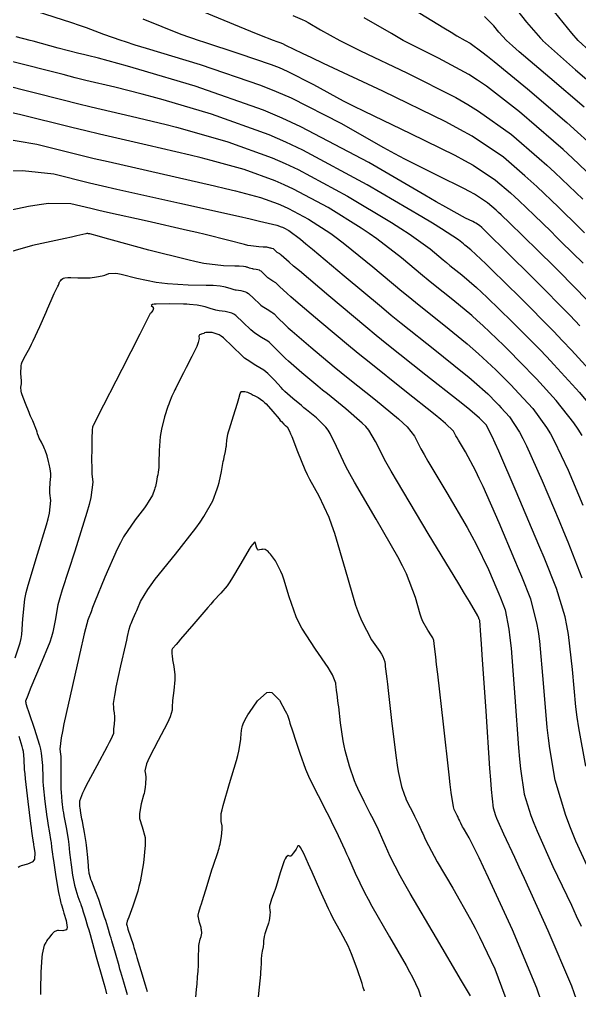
# Model space of a CAD drawing. Header units: metres. Extents: x 837117 to 838477, y 1189012 to 1191015.
# Drawn here: x 837892.9 to 837950.7, y 1189902 to 1190002.2 of the extents above; entities that cross this region are included whole.
import ezdxf

# ---------------------------------------------------------------- set-up
doc = ezdxf.new("R2010")
doc.units = ezdxf.units.M
doc.header["$LTSCALE"] = 0.3
doc.layers.add('COTAS 10', color=1, linetype='Continuous')
doc.layers.add('COTAS INT', color=252, linetype='Continuous')

msp = doc.modelspace()

# ---------------------------------------------------------------- linework, layer by layer
at = {"layer": 'COTAS 10'}
for points, elevation in [([(837952.908, 1189997.785), (837950.502, 1190000), (837949.852, 1190000.755), (837948.079, 1190002.956)], 1790), ([(837921.087, 1190002.585), (837922.041, 1190002.16), (837922.341, 1190002.006), (837922.656, 1190001.835), (837923.926, 1190001.087), (837925.926, 1190000), (837926.127, 1189999.891), (837927.03, 1189999.438), (837928.06, 1189998.932), (837932.838, 1189996.664), (837937.907, 1189994.099), (837939.119, 1189993.406), (837940.248, 1189992.719), (837943.637, 1189990.302), (837946.498, 1189987.838), (837947.294, 1189987.122), (837948.092, 1189986.393), (837950.989, 1189983.637)], 1800), ([(837953.066, 1189964.517), (837949.833, 1189968.046), (837948.912, 1189969.02), (837947.98, 1189969.993), (837944.517, 1189973.498), (837941.584, 1189976.378), (837940.986, 1189976.958), (837940.481, 1189977.443), (837939.429, 1189978.41), (837938.967, 1189978.78), (837938.833, 1189978.889), (837938.697, 1189979.001), (837938.186, 1189979.429), (837936.419, 1189980.574), (837935.492, 1189981.137), (837934.374, 1189981.807), (837928.756, 1189985.118), (837922.124, 1189988.675), (837920.367, 1189989.5), (837918.644, 1189990.255), (837912.71, 1189992.408), (837907.704, 1189993.868), (837906.566, 1189994.187), (837905.535, 1189994.469), (837902.71, 1189995.181), (837899.747, 1189995.883), (837898.629, 1189996.159), (837897.383, 1189996.471), (837891.807, 1189997.891)], 1810), ([(837951.299, 1189925.119), (837950.582, 1189929.091), (837950.423, 1189930.178), (837950.282, 1189931.259), (837949.92, 1189935.119), (837949.514, 1189938.724), (837949.347, 1189939.645), (837949.155, 1189940.533), (837948.263, 1189943.462), (837946.991, 1189946.645), (837946.559, 1189947.693), (837946.093, 1189948.814), (837944.125, 1189953.462), (837942.313, 1189957.634), (837941.947, 1189958.453), (837941.639, 1189959.127), (837941.012, 1189960.35), (837940.762, 1189960.623), (837940.691, 1189960.699), (837940.618, 1189960.774), (837940.35, 1189961.046), (837939.331, 1189961.891), (837938.785, 1189962.329), (837938.125, 1189962.854), (837934.789, 1189965.485), (837930.772, 1189968.685), (837929.683, 1189969.57), (837928.604, 1189970.454), (837924.789, 1189973.64), (837921.755, 1189976.219), (837921.168, 1189976.721), (837920.691, 1189977.13), (837919.884, 1189977.84), (837919.786, 1189977.94), (837919.757, 1189977.964), (837919.726, 1189977.987), (837919.608, 1189978.059), (837919.48, 1189978.14), (837919.443, 1189978.169), (837919.405, 1189978.201), (837919.263, 1189978.341), (837919.123, 1189978.469), (837919.085, 1189978.493), (837919.049, 1189978.514), (837918.924, 1189978.549), (837918.808, 1189978.56), (837918.777, 1189978.566), (837918.747, 1189978.572), (837918.643, 1189978.603), (837918.544, 1189978.636), (837918.49, 1189978.65), (837918.393, 1189978.668), (837918.208, 1189978.68), (837918.125, 1189978.683), (837918.028, 1189978.686), (837917.564, 1189978.693), (837916.754, 1189978.797), (837916.439, 1189978.861), (837916.084, 1189978.94), (837914.476, 1189979.35), (837912.049, 1189979.965), (837911.178, 1189980.173), (837910.221, 1189980.397), (837906.047, 1189981.343), (837901.961, 1189982.259), (837901.06, 1189982.466), (837900.258, 1189982.651), (837898.192, 1189983.15), (837895.882, 1189983.166), (837894.927, 1189983.047), (837893.834, 1189982.875), (837888.745, 1189981.808)], 1820), ([(837904.044, 1189901.531), (837903.649, 1189902.855), (837903.345, 1189903.88), (837903.254, 1189904.197), (837903.159, 1189904.527), (837902.789, 1189905.838), (837902.429, 1189907.103), (837902.342, 1189907.404), (837902.259, 1189907.683), (837902.001, 1189908.517), (837901.782, 1189909.2), (837901.723, 1189909.385), (837901.666, 1189909.569), (837901.467, 1189910.218), (837901.229, 1189910.932), (837901.148, 1189911.157), (837901.06, 1189911.394), (837900.685, 1189912.345), (837900.337, 1189913.233), (837900.267, 1189913.428), (837900.207, 1189913.602), (837900.084, 1189914.051), (837900.03, 1189914.491), (837900.014, 1189914.66), (837899.998, 1189914.848), (837899.935, 1189915.699), (837899.844, 1189916.693), (837899.809, 1189916.973), (837899.771, 1189917.254), (837899.6, 1189918.285), (837899.421, 1189919.232), (837899.378, 1189919.46), (837899.338, 1189919.674), (837899.214, 1189920.324), (837899.137, 1189920.851), (837899.126, 1189920.988), (837899.119, 1189921.12), (837899.131, 1189921.564), (837899.428, 1189922.377), (837899.6, 1189922.742), (837899.812, 1189923.168), (837900.903, 1189925.214), (837901.983, 1189927.212), (837902.189, 1189927.608), (837902.353, 1189927.935), (837902.608, 1189928.552), (837902.613, 1189928.797), (837902.62, 1189928.891), (837902.63, 1189928.997), (837902.688, 1189929.472), (837902.733, 1189929.982), (837902.735, 1189930.11), (837902.733, 1189930.231), (837902.69, 1189930.622), (837902.632, 1189930.984), (837902.621, 1189931.087), (837902.611, 1189931.192), (837902.594, 1189931.584), (837902.709, 1189932.428), (837902.782, 1189932.818), (837902.874, 1189933.276), (837903.355, 1189935.493), (837903.85, 1189937.69), (837903.95, 1189938.134), (837904.034, 1189938.508), (837904.203, 1189939.265), (837904.307, 1189939.615), (837904.35, 1189939.731), (837904.399, 1189939.856), (837904.629, 1189940.378), (837904.908, 1189940.997), (837904.989, 1189941.184), (837905.071, 1189941.377), (837905.38, 1189942.129), (837906.123, 1189943.362), (837906.479, 1189943.858), (837906.901, 1189944.421), (837908.967, 1189947.013), (837911.074, 1189949.697), (837911.521, 1189950.318), (837911.909, 1189950.886), (837912.82, 1189952.496), (837913.281, 1189953.733), (837913.385, 1189954.066), (837913.48, 1189954.395), (837913.737, 1189955.549), (837913.913, 1189956.549), (837913.957, 1189956.782), (837913.999, 1189956.995), (837914.13, 1189957.603), (837914.225, 1189958.07), (837914.244, 1189958.195), (837914.259, 1189958.317), (837914.288, 1189958.74), (837914.393, 1189959.376), (837914.457, 1189959.631), (837914.537, 1189959.922), (837914.95, 1189961.26), (837915.37, 1189962.566), (837915.453, 1189962.837), (837915.523, 1189963.068), (837915.656, 1189963.572), (837915.753, 1189963.756), (837915.799, 1189963.784), (837915.854, 1189963.802), (837916.122, 1189963.787), (837916.419, 1189963.701), (837916.492, 1189963.676), (837916.56, 1189963.649), (837916.774, 1189963.546), (837917.003, 1189963.419), (837917.081, 1189963.378), (837917.165, 1189963.333), (837917.522, 1189963.15), (837917.994, 1189962.808), (837918.151, 1189962.664), (837918.318, 1189962.498), (837919.016, 1189961.721), (837919.659, 1189960.963), (837919.791, 1189960.81), (837919.904, 1189960.682), (837920.148, 1189960.423), (837920.271, 1189960.321), (837920.307, 1189960.291), (837920.344, 1189960.261), (837920.486, 1189960.148), (837920.741, 1189959.685), (837920.849, 1189959.433), (837920.974, 1189959.129), (837921.56, 1189957.585), (837922.318, 1189955.734), (837922.551, 1189955.235), (837922.793, 1189954.743), (837923.752, 1189953.019), (837924.79, 1189950.831), (837925.083, 1189950.047), (837925.378, 1189949.186), (837926.464, 1189945.434), (837927.555, 1189941.731), (837927.854, 1189940.902), (837928.151, 1189940.157), (837929.212, 1189938.172), (837930.062, 1189936.953), (837930.226, 1189936.691), (837930.358, 1189936.46), (837930.58, 1189935.9), (837930.604, 1189935.575), (837930.612, 1189935.493), (837930.62, 1189935.414), (837930.656, 1189935.16), (837930.78, 1189934.157), (837930.844, 1189933.606), (837930.921, 1189932.937), (837931.307, 1189929.534), (837931.742, 1189925.996), (837931.85, 1189925.241), (837931.953, 1189924.585), (837932.28, 1189923.026), (837932.594, 1189922.136), (837932.689, 1189921.901), (837932.787, 1189921.671), (837933.171, 1189920.881), (837933.552, 1189920.155), (837933.648, 1189919.965), (837933.741, 1189919.78), (837934.042, 1189919.15), (837934.322, 1189918.536), (837934.4, 1189918.361), (837934.479, 1189918.184), (837934.768, 1189917.525), (837935.376, 1189916.354), (837935.656, 1189915.854), (837935.984, 1189915.277), (837937.571, 1189912.561), (837939.395, 1189909.328), (837939.873, 1189908.426), (837940.338, 1189907.521), (837941.92, 1189904.228), (837943.305, 1189900.502)], 1830)]:
    msp.add_lwpolyline(points, dxfattribs=dict(at, elevation=elevation))
at = {"layer": 'COTAS INT'}
for points, elevation in [([(837951.177, 1189980.164), (837950.622, 1189980.71), (837948.483, 1189982.808), (837946.247, 1189984.935), (837945.631, 1189985.498), (837945.016, 1189986.05), (837942.808, 1189987.952), (837939.563, 1189990.112), (837938.294, 1189990.826), (837936.866, 1189991.591), (837930.37, 1189994.775), (837924.248, 1189997.633), (837923.055, 1189998.193), (837922.079, 1189998.653), (837920.37, 1189999.476), (837920.058, 1189999.636), (837919.963, 1189999.677), (837919.866, 1189999.716), (837919.484, 1189999.846), (837919.091, 1190000), (837917.687, 1190000.542), (837916.742, 1190000.929), (837915.587, 1190001.403), (837909.674, 1190003.842)], 1802), ([(837951.522, 1189973.124), (837948.505, 1189976.183), (837945.893, 1189978.763), (837945.316, 1189979.333), (837944.802, 1189979.84), (837943.471, 1189981.149), (837942.556, 1189982.019), (837942.304, 1189982.25), (837942.052, 1189982.476), (837941.149, 1189983.254), (837939.821, 1189984.137), (837939.302, 1189984.43), (837938.718, 1189984.743), (837936.06, 1189986.045), (837932.649, 1189987.744), (837931.59, 1189988.307), (837930.48, 1189988.91), (837926.06, 1189991.423), (837920.947, 1189994.039), (837919.402, 1189994.708), (837917.8, 1189995.353), (837911.548, 1189997.482), (837905.992, 1189999.164), (837904.829, 1189999.527), (837903.83, 1189999.846), (837903.386, 1190000), (837901.579, 1190000.627), (837899.792, 1190001.289), (837899.086, 1190001.532), (837898.288, 1190001.802), (837894.642, 1190002.993)], 1806), ([(837932.951, 1190003.587), (837936.661, 1190001.302), (837937.4, 1190000.855), (837938.015, 1190000.487), (837938.846, 1190000), (837939.364, 1189999.704), (837940.577, 1189998.841), (837941.165, 1189998.38), (837941.863, 1189997.821), (837945.297, 1189995), (837949.354, 1189991.518), (837950.445, 1189990.543), (837951.522, 1189989.563)], 1796), ([(837944.029, 1190003.369), (837945.199, 1190001.902), (837946.638, 1190000.237), (837946.875, 1190000)], 1792), ([(837905.626, 1190002.235), (837909.548, 1190000.657), (837911.435, 1190000), (837911.863, 1189999.848), (837915.516, 1189998.664), (837918.833, 1189997.535), (837919.683, 1189997.193), (837920.502, 1189996.838), (837923.215, 1189995.45), (837926.28, 1189993.781), (837927.322, 1189993.25), (837928.448, 1189992.689), (837933.215, 1189990.41), (837937.792, 1189988.167), (837938.798, 1189987.628), (837939.692, 1189987.124), (837941.978, 1189985.603), (837943.534, 1189984.263), (837943.967, 1189983.874), (837944.401, 1189983.477), (837945.977, 1189981.978), (837947.712, 1189980.275), (837948.246, 1189979.749), (837948.804, 1189979.199), (837951.015, 1189977.017)], 1804), ([(837953.495, 1189984.467), (837949.937, 1189987.85), (837948.957, 1189988.747), (837947.98, 1189989.625), (837944.467, 1189992.651), (837941.056, 1189995.27), (837940.142, 1189995.893), (837939.242, 1189996.47), (837936.101, 1189998.184), (837933.068, 1189999.686), (837932.48, 1190000), (837931.248, 1190000.706), (837928.439, 1190002.337)], 1798), ([(837951.123, 1189993.104), (837947.596, 1189996.126), (837944.439, 1189998.816), (837943.737, 1189999.439), (837943.121, 1190000), (837942.319, 1190000.848), (837941.797, 1190001.503), (837941.64, 1190001.68), (837941.478, 1190001.856), (837940.848, 1190002.479)], 1794), ([(837950.686, 1189970.56), (837949.671, 1189971.623), (837945.995, 1189975.35), (837942.982, 1189978.328), (837942.385, 1189978.917), (837941.892, 1189979.405), (837940.965, 1189980.319), (837940.71, 1189980.561), (837940.64, 1189980.625), (837940.571, 1189980.688), (837940.319, 1189980.904), (837939.95, 1189981.15), (837939.806, 1189981.231), (837939.644, 1189981.318), (837938.905, 1189981.68), (837936.849, 1189982.8), (837935.857, 1189983.364), (837934.681, 1189984.039), (837928.905, 1189987.396), (837921.92, 1189991.084), (837919.983, 1189991.967), (837918.044, 1189992.792), (837911.027, 1189995.273), (837905.218, 1189996.992), (837904.04, 1189997.335), (837903.05, 1189997.621), (837901.027, 1189998.174), (837899.904, 1189998.44), (837899.481, 1189998.545), (837899.008, 1189998.663), (837896.896, 1189999.201), (837894.29, 1189999.913), (837893.991, 1190000), (837892.554, 1190000.361)], 1808), ([(837946.846, 1190000), (837947.443, 1189999.434), (837950.252, 1189996.956), (837953.024, 1189994.581)], 1792), ([(837891.138, 1189995.444), (837897.393, 1189993.858), (837898.883, 1189993.489), (837900.268, 1189993.152), (837904.394, 1189992.188), (837908.021, 1189991.317), (837909.091, 1189991.039), (837910.189, 1189990.744), (837914.394, 1189989.542), (837918.957, 1189987.887), (837920.282, 1189987.306), (837921.633, 1189986.671), (837926.734, 1189983.936), (837931.246, 1189981.227), (837932.226, 1189980.609), (837933.09, 1189980.049), (837935.235, 1189978.501), (837936.578, 1189977.377), (837936.935, 1189977.083), (837937.286, 1189976.796), (837938.501, 1189975.825), (837940.01, 1189974.525), (837940.546, 1189974.032), (837941.134, 1189973.481), (837943.683, 1189971.007), (837946.507, 1189968.15), (837947.268, 1189967.356), (837948.019, 1189966.561), (837950.655, 1189963.683), (837952.865, 1189961.038)], 1812), ([(837950.91, 1189959.243), (837950.498, 1189959.906), (837950.059, 1189960.561), (837948.244, 1189962.85), (837946.205, 1189965.077), (837945.624, 1189965.692), (837945.035, 1189966.306), (837942.85, 1189968.517), (837940.683, 1189970.583), (837940.106, 1189971.106), (837939.539, 1189971.608), (837937.573, 1189973.24), (837935.606, 1189974.813), (837935.038, 1189975.276), (837934.459, 1189975.752), (837932.285, 1189977.573), (837929.76, 1189979.524), (837928.961, 1189980.082), (837928.118, 1189980.647), (837924.712, 1189982.754), (837921.143, 1189984.668), (837920.197, 1189985.112), (837919.27, 1189985.518), (837916.077, 1189986.677), (837912.675, 1189987.619), (837911.616, 1189987.89), (837910.507, 1189988.165), (837906.077, 1189989.194), (837901.161, 1189990.324), (837899.745, 1189990.663), (837898.304, 1189991.013), (837892.901, 1189992.371), (837887.985, 1189993.416)], 1814), ([(837890.589, 1189989.993), (837894.665, 1189989.297), (837899.215, 1189988.168), (837900.606, 1189987.837), (837902.055, 1189987.497), (837912.992, 1189985.014), (837914.141, 1189984.742), (837915.161, 1189984.495), (837917.761, 1189983.811), (837919.584, 1189983.15), (837920.113, 1189982.918), (837920.652, 1189982.665), (837922.69, 1189981.572), (837924.99, 1189980.068), (837925.696, 1189979.554), (837926.431, 1189978.999), (837929.335, 1189976.645), (837932.34, 1189974.128), (837933.14, 1189973.47), (837933.925, 1189972.829), (837936.645, 1189970.655), (837939.067, 1189968.69), (837939.665, 1189968.18), (837940.232, 1189967.686), (837942.017, 1189966.027), (837943.563, 1189964.462), (837943.979, 1189964.027), (837944.391, 1189963.592), (837945.834, 1189962.017), (837947.252, 1189960.083), (837947.647, 1189959.422), (837948.044, 1189958.707), (837949.488, 1189955.671), (837950.992, 1189952.075)], 1816), ([(837892.143, 1189986.533), (837893.193, 1189986.569), (837896.429, 1189986.224), (837900.126, 1189985.323), (837901.468, 1189985.01), (837902.949, 1189984.669), (837909.444, 1189983.208), (837915.478, 1189981.862), (837916.667, 1189981.594), (837917.646, 1189981.371), (837919.444, 1189980.946), (837919.897, 1189980.782), (837920.028, 1189980.724), (837920.162, 1189980.661), (837920.667, 1189980.39), (837921.862, 1189979.488), (837922.43, 1189979.027), (837923.102, 1189978.474), (837926.384, 1189975.717), (837930.221, 1189972.504), (837931.242, 1189971.664), (837932.245, 1189970.845), (837935.717, 1189968.07), (837938.596, 1189965.772), (837939.225, 1189965.254), (837939.781, 1189964.789), (837941.183, 1189963.536), (837942.091, 1189962.618), (837942.335, 1189962.363), (837942.576, 1189962.108), (837943.423, 1189961.183), (837944.445, 1189959.605), (837944.797, 1189958.937), (837945.179, 1189958.17), (837946.806, 1189954.567), (837948.542, 1189950.444), (837948.993, 1189949.35), (837949.43, 1189948.276), (837950.899, 1189944.567)], 1818), ([(837952.978, 1189911.467), (837950.285, 1189917.406), (837949.72, 1189918.787), (837949.233, 1189920.054), (837948.125, 1189923.681), (837947.581, 1189926.968), (837947.45, 1189928.021), (837947.326, 1189929.136), (837946.95, 1189933.681), (837946.552, 1189938.022), (837946.414, 1189939.01), (837946.265, 1189939.904), (837945.627, 1189942.358), (837944.692, 1189944.687), (837944.354, 1189945.503), (837943.983, 1189946.392), (837942.358, 1189950.222), (837940.702, 1189953.97), (837940.312, 1189954.809), (837939.95, 1189955.561), (837938.888, 1189957.558), (837938.171, 1189958.758), (837938.027, 1189959.007), (837937.906, 1189959.221), (837937.665, 1189959.694), (837936.841, 1189960.479), (837936.352, 1189960.889), (837935.75, 1189961.382), (837932.637, 1189963.861), (837928.949, 1189966.795), (837927.985, 1189967.575), (837927.046, 1189968.342), (837923.861, 1189970.996), (837921.385, 1189973.112), (837920.893, 1189973.539), (837920.485, 1189973.897), (837919.71, 1189974.616), (837919.467, 1189974.864), (837919.394, 1189974.925), (837919.318, 1189974.982), (837919.024, 1189975.161), (837918.703, 1189975.364), (837918.611, 1189975.437), (837918.517, 1189975.517), (837918.164, 1189975.864), (837917.813, 1189976.183), (837917.72, 1189976.245), (837917.629, 1189976.295), (837917.318, 1189976.383), (837917.028, 1189976.411), (837916.952, 1189976.425), (837916.877, 1189976.441), (837916.618, 1189976.518), (837916.371, 1189976.599), (837916.304, 1189976.618), (837916.236, 1189976.635), (837915.996, 1189976.68), (837915.534, 1189976.71), (837915.327, 1189976.717), (837915.085, 1189976.724), (837913.929, 1189976.742), (837911.909, 1189977.002), (837911.123, 1189977.16), (837910.24, 1189977.357), (837906.231, 1189978.38), (837902.47, 1189979.405), (837901.742, 1189979.603), (837901.151, 1189979.764), (837900.147, 1189980.033), (837900.048, 1189980.055), (837900.026, 1189980.06), (837900.006, 1189980.065), (837899.956, 1189980.077), (837899.9, 1189980.077), (837899.876, 1189980.074), (837899.85, 1189980.07), (837899.725, 1189980.044), (837898.795, 1189979.838), (837898.26, 1189979.72), (837897.605, 1189979.576), (837894.237, 1189978.837), (837890.615, 1189977.808)], 1822), ([(837892.451, 1189936.316), (837892.967, 1189937.855), (837893.063, 1189938.291), (837893.138, 1189938.73), (837893.24, 1189940.35), (837893.45, 1189942.372), (837893.593, 1189943.065), (837893.774, 1189943.815), (837894.734, 1189947.004), (837895.678, 1189950.021), (837895.848, 1189950.662), (837895.978, 1189951.22), (837896.118, 1189952.535), (837896.038, 1189953.285), (837896.029, 1189953.487), (837896.026, 1189953.687), (837896.065, 1189954.387), (837896.11, 1189955.021), (837896.112, 1189955.18), (837896.108, 1189955.331), (837896.056, 1189955.814), (837895.955, 1189956.282), (837895.921, 1189956.424), (837895.884, 1189956.57), (837895.731, 1189957.142), (837895.54, 1189957.725), (837895.48, 1189957.878), (837895.417, 1189958.028), (837895.163, 1189958.542), (837894.935, 1189958.974), (837894.889, 1189959.073), (837894.849, 1189959.163), (837894.766, 1189959.412), (837894.716, 1189959.615), (837894.698, 1189959.675), (837894.678, 1189959.737), (837894.59, 1189959.977), (837894.477, 1189960.247), (837894.441, 1189960.329), (837894.404, 1189960.413), (837894.253, 1189960.743), (837894.039, 1189961.232), (837893.961, 1189961.416), (837893.876, 1189961.622), (837893.501, 1189962.543), (837893.172, 1189963.445), (837893.115, 1189963.639), (837893.073, 1189963.809), (837893.046, 1189964.219), (837893.089, 1189964.589), (837893.091, 1189964.732), (837893.089, 1189964.894), (837893.047, 1189965.626), (837893.073, 1189966.432), (837893.115, 1189966.64), (837893.171, 1189966.842), (837893.496, 1189967.515), (837893.981, 1189968.355), (837894.139, 1189968.662), (837894.306, 1189969.001), (837894.991, 1189970.495), (837895.642, 1189971.977), (837895.788, 1189972.309), (837895.918, 1189972.607), (837896.263, 1189973.402), (837896.484, 1189973.903), (837896.535, 1189974.015), (837896.583, 1189974.117), (837896.721, 1189974.391), (837896.818, 1189974.569), (837896.84, 1189974.609), (837896.859, 1189974.646), (837896.909, 1189974.748), (837896.94, 1189974.827), (837896.948, 1189974.849), (837896.955, 1189974.871), (837896.977, 1189974.953), (837897, 1189975.03), (837897.008, 1189975.05), (837897.016, 1189975.069), (837897.053, 1189975.132), (837897.105, 1189975.2), (837897.124, 1189975.222), (837897.144, 1189975.246), (837897.234, 1189975.342), (837897.348, 1189975.435), (837897.384, 1189975.456), (837897.422, 1189975.474), (837897.577, 1189975.525), (837897.885, 1189975.546), (837898.02, 1189975.546), (837898.177, 1189975.544), (837898.923, 1189975.516), (837899.758, 1189975.502), (837899.971, 1189975.509), (837900.175, 1189975.52), (837900.847, 1189975.597), (837901.415, 1189975.716), (837901.554, 1189975.753), (837901.686, 1189975.792), (837902.093, 1189975.949), (837902.757, 1189975.982), (837903.049, 1189975.943), (837903.39, 1189975.883), (837905.011, 1189975.492), (837906.996, 1189975.064), (837907.564, 1189974.981), (837908.141, 1189974.912), (837910.293, 1189974.791), (837912.143, 1189974.762), (837912.528, 1189974.752), (837912.859, 1189974.74), (837913.598, 1189974.692), (837913.983, 1189974.619), (837914.09, 1189974.593), (837914.198, 1189974.563), (837914.593, 1189974.433), (837915.006, 1189974.309), (837915.126, 1189974.284), (837915.249, 1189974.262), (837915.711, 1189974.217), (837916.21, 1189974.077), (837916.355, 1189973.996), (837916.503, 1189973.897), (837917.064, 1189973.387), (837917.629, 1189972.832), (837917.779, 1189972.705), (837917.927, 1189972.589), (837918.44, 1189972.264), (837918.91, 1189971.978), (837919.031, 1189971.886), (837919.148, 1189971.789), (837919.537, 1189971.392), (837920.278, 1189970.663), (837920.617, 1189970.357), (837921.015, 1189970.004), (837922.933, 1189968.353), (837925.352, 1189966.337), (837926.066, 1189965.754), (837926.798, 1189965.161), (837929.599, 1189962.933), (837931.998, 1189960.958), (837932.476, 1189960.525), (837932.874, 1189960.141), (837933.639, 1189959.167), (837934.295, 1189957.877), (837934.625, 1189957.295), (837935.018, 1189956.615), (837936.972, 1189953.347), (837939.071, 1189949.758), (837939.556, 1189948.876), (837940, 1189948.042), (837941.253, 1189945.434), (837942.117, 1189943.398), (837942.315, 1189942.925), (837942.494, 1189942.492), (837942.992, 1189941.253), (837943.374, 1189939.275), (837943.481, 1189938.374), (837943.589, 1189937.321), (837943.981, 1189932.243), (837944.37, 1189927.014), (837944.476, 1189925.864), (837944.581, 1189924.845), (837944.951, 1189922.243), (837945.626, 1189920.033), (837945.923, 1189919.261), (837946.268, 1189918.419), (837947.908, 1189914.8), (837949.812, 1189910.789), (837950.322, 1189909.7), (837950.825, 1189908.62)], 1824), ([(837950.354, 1189901.081), (837949.849, 1189902.427), (837947.426, 1189908.133), (837944.963, 1189913.542), (837944.433, 1189914.7), (837943.968, 1189915.711), (837942.839, 1189918.133), (837942.25, 1189919.432), (837942.126, 1189919.735), (837942.02, 1189920.012), (837941.777, 1189920.805), (837941.58, 1189922.722), (837941.503, 1189923.708), (837941.414, 1189924.891), (837941.012, 1189930.805), (837940.626, 1189936.619), (837940.549, 1189937.739), (837940.484, 1189938.645), (837940.356, 1189940.149), (837940.297, 1189940.296), (837940.275, 1189940.348), (837940.252, 1189940.404), (837940.149, 1189940.646), (837939.297, 1189942.114), (837938.801, 1189942.943), (837938.193, 1189943.955), (837935.056, 1189949.137), (837931.865, 1189954.473), (837931.223, 1189955.583), (837930.685, 1189956.534), (837929.613, 1189958.639), (837928.907, 1189959.804), (837928.601, 1189960.161), (837928.246, 1189960.533), (837926.562, 1189962.005), (837924.647, 1189963.528), (837924.146, 1189963.933), (837923.659, 1189964.331), (837922.005, 1189965.71), (837920.644, 1189966.897), (837920.342, 1189967.174), (837920.072, 1189967.43), (837919.363, 1189968.168), (837918.828, 1189968.714), (837918.668, 1189968.847), (837918.501, 1189968.973), (837917.855, 1189969.367), (837917.15, 1189969.813), (837916.947, 1189969.972), (837916.74, 1189970.148), (837915.965, 1189970.91), (837915.193, 1189971.611), (837914.99, 1189971.747), (837914.79, 1189971.859), (837914.105, 1189972.051), (837913.469, 1189972.113), (837913.301, 1189972.143), (837913.136, 1189972.178), (837912.568, 1189972.348), (837912.026, 1189972.527), (837911.877, 1189972.568), (837911.729, 1189972.604), (837911.2, 1189972.704), (837910.442, 1189972.768), (837910.149, 1189972.781), (837909.82, 1189972.793), (837908.335, 1189972.822), (837907.004, 1189972.805), (837906.773, 1189972.788), (837906.601, 1189972.766), (837906.478, 1189972.64), (837906.664, 1189972.469), (837906.688, 1189972.417), (837906.699, 1189972.364), (837906.638, 1189972.158), (837906.519, 1189971.981), (837906.494, 1189971.946), (837906.472, 1189971.917), (837906.422, 1189971.863), (837906.398, 1189971.852), (837906.394, 1189971.849), (837906.391, 1189971.847), (837906.386, 1189971.841), (837905.936, 1189970.954), (837905.652, 1189970.396), (837905.299, 1189969.703), (837903.451, 1189966.07), (837900.955, 1189961.169), (837900.488, 1189960.252), (837900.469, 1189960.215), (837900.465, 1189960.206), (837900.461, 1189960.198), (837900.449, 1189960.172), (837900.436, 1189960.141), (837900.428, 1189960.117), (837900.409, 1189960.061), (837900.39, 1189959.87), (837900.386, 1189959.772), (837900.381, 1189959.655), (837900.368, 1189959.067), (837900.355, 1189958.287), (837900.351, 1189958.049), (837900.346, 1189957.801), (837900.328, 1189956.823), (837900.338, 1189955.823), (837900.351, 1189955.561), (837900.368, 1189955.305), (837900.467, 1189954.434), (837900.257, 1189952.837), (837900.079, 1189952.123), (837899.849, 1189951.292), (837898.586, 1189947.311), (837897.301, 1189943.328), (837897.058, 1189942.496), (837896.862, 1189941.781), (837896.562, 1189940.178), (837896.338, 1189938.953), (837896.191, 1189938.477), (837896.008, 1189937.941), (837895.038, 1189935.511), (837894.068, 1189933.233), (837893.884, 1189932.794), (837893.737, 1189932.437), (837893.51, 1189931.841), (837893.523, 1189931.771), (837893.527, 1189931.746), (837893.531, 1189931.72), (837893.546, 1189931.606), (837893.69, 1189931.136), (837893.775, 1189930.884), (837893.88, 1189930.58), (837894.423, 1189929.042), (837894.961, 1189927.309), (837895.062, 1189926.88), (837895.142, 1189926.475), (837895.26, 1189925.197), (837895.29, 1189923.939), (837895.315, 1189923.547), (837895.346, 1189923.135), (837895.521, 1189921.485), (837895.726, 1189919.909), (837895.778, 1189919.544), (837895.827, 1189919.209), (837895.984, 1189918.254), (837896.104, 1189917.57), (837896.129, 1189917.405), (837896.151, 1189917.251), (837896.2, 1189916.783), (837896.286, 1189916.073), (837896.331, 1189915.766), (837896.385, 1189915.411), (837896.655, 1189913.729), (837896.931, 1189912.099), (837896.989, 1189911.776), (837897.038, 1189911.509), (837897.148, 1189911.007), (837897.198, 1189910.88), (837897.21, 1189910.848), (837897.221, 1189910.818), (837897.253, 1189910.722), (837897.28, 1189910.635), (837897.288, 1189910.61), (837897.295, 1189910.585), (837897.325, 1189910.494), (837897.399, 1189910.239), (837897.436, 1189910.111), (837897.479, 1189909.958), (837897.691, 1189909.2), (837897.795, 1189908.478), (837897.77, 1189908.348), (837897.722, 1189908.248), (837897.352, 1189908.138), (837896.9, 1189908.177), (837896.8, 1189908.171), (837896.711, 1189908.157), (837896.48, 1189908.045), (837896.311, 1189907.87), (837896.261, 1189907.815), (837896.21, 1189907.759), (837896.013, 1189907.535), (837895.842, 1189907.33), (837895.808, 1189907.285), (837895.778, 1189907.246), (837895.718, 1189907.149), (837895.662, 1189907.036), (837895.636, 1189906.987), (837895.604, 1189906.93), (837895.453, 1189906.658), (837895.285, 1189906.035), (837895.244, 1189905.756), (837895.204, 1189905.431), (837895.082, 1189903.873), (837895.045, 1189902.06), (837895.059, 1189901.573)], 1826), ([(837946.767, 1189900.716), (837946.232, 1189902.225), (837943.74, 1189908.236), (837941.271, 1189913.616), (837940.749, 1189914.727), (837940.299, 1189915.674), (837939.258, 1189917.727), (837938.773, 1189918.557), (837938.673, 1189918.733), (837938.587, 1189918.886), (837938.401, 1189919.244), (837938.313, 1189919.445), (837938.265, 1189919.553), (837938.18, 1189919.74), (837938.087, 1189919.933), (837938.03, 1189920.047), (837937.913, 1189920.269), (837937.796, 1189920.511), (837937.766, 1189920.581), (837937.737, 1189920.653), (837937.641, 1189920.924), (837937.428, 1189922.403), (837937.326, 1189923.236), (837937.204, 1189924.252), (837936.609, 1189929.451), (837936.026, 1189934.616), (837935.914, 1189935.611), (837935.822, 1189936.417), (837935.666, 1189937.755), (837935.65, 1189937.873), (837935.646, 1189937.909), (837935.642, 1189937.947), (837935.631, 1189938.098), (837935.528, 1189938.358), (837935.467, 1189938.465), (837935.391, 1189938.587), (837934.997, 1189939.152), (837934.504, 1189940.073), (837934.367, 1189940.418), (837934.228, 1189940.803), (837933.722, 1189942.52), (837932.79, 1189944.965), (837932.384, 1189945.808), (837931.913, 1189946.724), (837929.674, 1189950.632), (837927.429, 1189954.444), (837926.954, 1189955.298), (837926.543, 1189956.065), (837925.586, 1189958.112), (837924.94, 1189959.466), (837924.725, 1189959.797), (837924.493, 1189960.109), (837923.524, 1189961.077), (837922.495, 1189961.895), (837922.227, 1189962.112), (837921.965, 1189962.326), (837921.077, 1189963.066), (837920.274, 1189963.789), (837920.067, 1189963.992), (837919.865, 1189964.197), (837919.19, 1189964.945), (837918.509, 1189965.638), (837918.305, 1189965.808), (837918.093, 1189965.969), (837917.271, 1189966.469), (837916.374, 1189967.037), (837916.115, 1189967.24), (837915.852, 1189967.463), (837914.865, 1189968.434), (837913.927, 1189969.324), (837913.695, 1189969.496), (837913.475, 1189969.636), (837912.78, 1189969.872), (837912.283, 1189969.886), (837912.187, 1189969.885), (837912.11, 1189969.882), (837911.983, 1189969.854), (837911.947, 1189969.811), (837911.926, 1189969.798), (837911.901, 1189969.785), (837911.772, 1189969.736), (837911.629, 1189969.688), (837911.595, 1189969.675), (837911.563, 1189969.663), (837911.469, 1189969.624), (837911.414, 1189969.546), (837911.406, 1189969.51), (837911.403, 1189969.467), (837911.419, 1189969.262), (837911.329, 1189968.826), (837911.259, 1189968.638), (837911.168, 1189968.42), (837910.676, 1189967.391), (837910.098, 1189966.258), (837909.953, 1189965.975), (837909.814, 1189965.706), (837909.368, 1189964.842), (837909.005, 1189964.132), (837908.919, 1189963.959), (837908.84, 1189963.796), (837908.605, 1189963.291), (837908.371, 1189962.699), (837908.292, 1189962.482), (837908.207, 1189962.241), (837907.848, 1189961.176), (837907.523, 1189959.9), (837907.459, 1189959.526), (837907.406, 1189959.144), (837907.308, 1189957.687), (837907.278, 1189956.425), (837907.267, 1189956.165), (837907.256, 1189955.944), (837907.208, 1189955.467), (837907.147, 1189955.185), (837907.128, 1189955.086), (837907.107, 1189954.979), (837907.025, 1189954.515), (837906.906, 1189953.98), (837906.862, 1189953.827), (837906.814, 1189953.673), (837906.6, 1189953.099), (837906.178, 1189952.352), (837905.998, 1189952.088), (837905.79, 1189951.8), (837904.813, 1189950.556), (837903.632, 1189948.795), (837903.295, 1189948.181), (837902.955, 1189947.513), (837901.692, 1189944.646), (837900.644, 1189942.016), (837900.438, 1189941.498), (837900.269, 1189941.071), (837899.965, 1189940.286), (837899.914, 1189940.127), (837899.904, 1189940.094), (837899.896, 1189940.066), (837899.875, 1189939.961), (837899.862, 1189939.922), (837899.823, 1189939.827), (837899.568, 1189938.782), (837899.423, 1189938.164), (837899.248, 1189937.402), (837898.347, 1189933.46), (837897.476, 1189929.487), (837897.318, 1189928.705), (837897.197, 1189928.062), (837897.059, 1189926.886), (837897.133, 1189926.357), (837897.145, 1189926.12), (837897.154, 1189925.844), (837897.154, 1189924.522), (837897.155, 1189923.098), (837897.163, 1189922.757), (837897.176, 1189922.44), (837897.251, 1189921.488), (837897.379, 1189920.588), (837897.425, 1189920.304), (837897.475, 1189920.004), (837897.693, 1189918.794), (837897.901, 1189917.606), (837897.944, 1189917.32), (837897.982, 1189917.052), (837898.067, 1189916.241), (837898.142, 1189915.461), (837898.173, 1189915.213), (837898.208, 1189914.951), (837898.37, 1189913.89), (837898.569, 1189912.851), (837898.628, 1189912.602), (837898.688, 1189912.371), (837898.916, 1189911.676), (837899.129, 1189911.137), (837899.179, 1189911.003), (837899.225, 1189910.875), (837899.36, 1189910.47), (837899.473, 1189910.102), (837899.506, 1189909.998), (837899.539, 1189909.893), (837899.663, 1189909.505), (837899.917, 1189908.644), (837900.033, 1189908.241), (837900.168, 1189907.766), (837900.817, 1189905.454), (837901.452, 1189903.182), (837901.578, 1189902.732), (837901.683, 1189902.36), (837901.881, 1189901.664)], 1828), ([(837939.406, 1189901.426), (837938.996, 1189902.124), (837938.492, 1189902.981), (837935.884, 1189907.395), (837933.195, 1189911.998), (837932.639, 1189912.974), (837932.165, 1189913.822), (837931.135, 1189915.806), (837930.645, 1189916.923), (837930.511, 1189917.223), (837930.378, 1189917.52), (837929.905, 1189918.56), (837929.394, 1189919.627), (837929.238, 1189919.941), (837929.074, 1189920.263), (837928.429, 1189921.493), (837927.779, 1189922.831), (837927.612, 1189923.221), (837927.451, 1189923.619), (837926.918, 1189925.127), (837926.477, 1189926.766), (837926.374, 1189927.247), (837926.279, 1189927.739), (837926.005, 1189929.617), (837925.817, 1189931.258), (837925.775, 1189931.602), (837925.739, 1189931.898), (837925.646, 1189932.565), (837925.591, 1189932.955), (837925.578, 1189933.076), (837925.565, 1189933.202), (837925.529, 1189933.702), (837925.189, 1189934.563), (837924.985, 1189934.916), (837924.733, 1189935.32), (837923.428, 1189937.193), (837922.026, 1189939.36), (837921.713, 1189939.949), (837921.433, 1189940.534), (837920.692, 1189942.604), (837920.155, 1189944.414), (837920.003, 1189944.834), (837919.85, 1189945.219), (837919.284, 1189946.315), (837918.77, 1189947.02), (837918.65, 1189947.159), (837918.538, 1189947.273), (837918.214, 1189947.481), (837917.969, 1189947.504), (837917.908, 1189947.501), (837917.849, 1189947.495), (837917.659, 1189947.44), (837917.507, 1189947.432), (837917.471, 1189947.456), (837917.439, 1189947.491), (837917.348, 1189947.712), (837917.277, 1189947.975), (837917.258, 1189948.037), (837917.239, 1189948.094), (837917.172, 1189948.264), (837916.908, 1189948.006), (837916.765, 1189947.794), (837916.591, 1189947.521), (837915.711, 1189946.029), (837914.742, 1189944.41), (837914.511, 1189944.057), (837914.298, 1189943.746), (837913.664, 1189942.97), (837912.915, 1189942.178), (837912.629, 1189941.857), (837912.308, 1189941.493), (837910.863, 1189939.812), (837909.511, 1189938.226), (837909.249, 1189937.922), (837909.035, 1189937.676), (837908.667, 1189937.275), (837908.627, 1189937.194), (837908.619, 1189937.15), (837908.613, 1189937.096), (837908.605, 1189936.822), (837908.638, 1189936.403), (837908.658, 1189936.258), (837908.682, 1189936.099), (837908.808, 1189935.419), (837908.901, 1189934.572), (837908.905, 1189934.308), (837908.9, 1189934.031), (837908.802, 1189932.924), (837908.678, 1189931.894), (837908.656, 1189931.665), (837908.64, 1189931.461), (837908.628, 1189930.928), (837908.423, 1189930.221), (837908.286, 1189929.907), (837908.113, 1189929.542), (837907.195, 1189927.796), (837906.288, 1189926.051), (837906.122, 1189925.686), (837905.993, 1189925.373), (837905.832, 1189924.668), (837905.893, 1189924.312), (837905.904, 1189924.218), (837905.911, 1189924.125), (837905.914, 1189923.808), (837905.897, 1189923.497), (837905.892, 1189923.408), (837905.887, 1189923.318), (837905.868, 1189922.984), (837905.788, 1189922.51), (837905.745, 1189922.332), (837905.693, 1189922.134), (837905.43, 1189921.25), (837905.254, 1189920.268), (837905.257, 1189920.007), (837905.282, 1189919.752), (837905.56, 1189918.872), (837905.839, 1189917.786), (837905.865, 1189917.401), (837905.869, 1189916.98), (837905.696, 1189915.152), (837905.334, 1189913.213), (837905.218, 1189912.721), (837905.095, 1189912.248), (837904.595, 1189910.702), (837904.159, 1189909.554), (837904.077, 1189909.332), (837904.011, 1189909.151), (837903.913, 1189908.845), (837903.985, 1189908.621), (837904.026, 1189908.493), (837904.077, 1189908.336), (837904.339, 1189907.528), (837904.6, 1189906.722), (837904.65, 1189906.566), (837904.691, 1189906.439), (837904.761, 1189906.222), (837904.866, 1189905.872), (837904.93, 1189905.661), (837905.008, 1189905.4), (837905.417, 1189904.046), (837905.864, 1189902.562), (837905.966, 1189902.219), (837906.06, 1189901.906)], 1832), ([(837911.069, 1189901.255), (837911.153, 1189902.124), (837911.205, 1189902.663), (837911.215, 1189902.783), (837911.223, 1189902.89), (837911.235, 1189903.17), (837911.243, 1189903.363), (837911.248, 1189903.415), (837911.254, 1189903.467), (837911.287, 1189903.649), (837911.323, 1189904.025), (837911.331, 1189904.2), (837911.338, 1189904.405), (837911.355, 1189905.398), (837911.388, 1189906.413), (837911.405, 1189906.632), (837911.424, 1189906.823), (837911.522, 1189907.288), (837911.621, 1189907.565), (837911.64, 1189907.639), (837911.657, 1189907.71), (837911.689, 1189907.956), (837911.663, 1189908.26), (837911.642, 1189908.368), (837911.616, 1189908.486), (837911.472, 1189908.999), (837911.346, 1189909.519), (837911.331, 1189909.642), (837911.325, 1189909.755), (837911.373, 1189910.084), (837911.569, 1189910.668), (837911.655, 1189910.941), (837911.755, 1189911.262), (837912.233, 1189912.823), (837912.737, 1189914.453), (837912.853, 1189914.817), (837912.96, 1189915.144), (837913.263, 1189916.009), (837913.479, 1189916.674), (837913.532, 1189916.874), (837913.582, 1189917.082), (837913.734, 1189917.89), (837913.805, 1189918.646), (837913.803, 1189918.82), (837913.793, 1189918.979), (837913.677, 1189919.428), (837913.706, 1189920.243), (837913.785, 1189920.633), (837913.896, 1189921.094), (837914.557, 1189923.352), (837915.261, 1189925.705), (837915.4, 1189926.226), (837915.514, 1189926.69), (837915.723, 1189927.894), (837915.767, 1189928.576), (837915.777, 1189928.711), (837915.786, 1189928.823), (837915.812, 1189929.033), (837915.852, 1189929.156), (837915.871, 1189929.212), (837915.893, 1189929.279), (837916.001, 1189929.601), (837916.302, 1189930.184), (837916.447, 1189930.414), (837916.618, 1189930.674), (837917.456, 1189931.862), (837918.415, 1189932.719), (837918.662, 1189932.769), (837918.901, 1189932.739), (837919.697, 1189931.956), (837920.305, 1189930.842), (837920.426, 1189930.602), (837920.526, 1189930.392), (837920.713, 1189929.885), (837920.784, 1189929.56), (837920.809, 1189929.465), (837920.838, 1189929.368), (837920.964, 1189929.001), (837921.18, 1189928.38), (837921.265, 1189928.124), (837921.361, 1189927.83), (837921.798, 1189926.465), (837922.397, 1189924.82), (837922.595, 1189924.35), (837922.807, 1189923.874), (837923.687, 1189922.106), (837924.596, 1189920.371), (837924.827, 1189919.917), (837925.048, 1189919.474), (837925.768, 1189917.969), (837926.435, 1189916.504), (837926.622, 1189916.085), (837926.811, 1189915.662), (837927.502, 1189914.087), (837928.472, 1189912.104), (837928.836, 1189911.423), (837929.242, 1189910.685), (837931.053, 1189907.541), (837932.776, 1189904.56), (837933.127, 1189903.924), (837933.423, 1189903.371), (837934.033, 1189902.055), (837934.276, 1189901.315)], 1834), ([(837892.768, 1189914.715), (837892.924, 1189914.802), (837893.088, 1189914.878), (837893.751, 1189915.065), (837894.303, 1189915.311), (837894.398, 1189915.425), (837894.467, 1189915.558), (837894.505, 1189916.203), (837894.4, 1189916.846), (837894.38, 1189916.977), (837894.363, 1189917.089), (837894.332, 1189917.325), (837894.319, 1189917.449), (837894.314, 1189917.489), (837894.307, 1189917.533), (837894.275, 1189917.714), (837894.178, 1189918.414), (837894.13, 1189918.784), (837894.073, 1189919.231), (837893.79, 1189921.483), (837893.517, 1189923.829), (837893.466, 1189924.336), (837893.425, 1189924.781), (837893.366, 1189925.871), (837893.295, 1189926.646), (837893.246, 1189926.892), (837893.185, 1189927.152), (837892.859, 1189928.203)], 1824), ([(837928.48, 1189901.932), (837928.351, 1189902.312), (837928.219, 1189902.706), (837927.719, 1189904.229), (837927.145, 1189905.784), (837926.967, 1189906.196), (837926.781, 1189906.601), (837926.039, 1189907.997), (837925.221, 1189909.487), (837924.988, 1189909.949), (837924.751, 1189910.434), (837923.869, 1189912.369), (837923.066, 1189914.207), (837922.879, 1189914.631), (837922.707, 1189915.019), (837922.213, 1189916.115), (837921.877, 1189916.758), (837921.805, 1189916.86), (837921.741, 1189916.93), (837921.587, 1189916.908), (837921.46, 1189916.648), (837921.413, 1189916.568), (837921.362, 1189916.483), (837921.134, 1189916.147), (837920.895, 1189915.894), (837920.836, 1189915.861), (837920.779, 1189915.845), (837920.602, 1189915.923), (837920.381, 1189915.759), (837920.298, 1189915.591), (837920.204, 1189915.369), (837919.785, 1189914.124), (837919.356, 1189912.737), (837919.256, 1189912.426), (837919.164, 1189912.146), (837918.899, 1189911.399), (837918.739, 1189910.934), (837918.712, 1189910.832), (837918.694, 1189910.742), (837918.69, 1189910.517), (837918.723, 1189910.303), (837918.727, 1189910.222), (837918.729, 1189910.13), (837918.719, 1189909.718), (837918.654, 1189909.221), (837918.62, 1189909.076), (837918.58, 1189908.928), (837918.382, 1189908.367), (837918.188, 1189907.823), (837918.15, 1189907.685), (837918.12, 1189907.553), (837918.07, 1189907.124), (837918.047, 1189906.724), (837918.034, 1189906.61), (837918.018, 1189906.494), (837917.935, 1189906.067), (837917.854, 1189905.622), (837917.839, 1189905.496), (837917.826, 1189905.368), (837917.808, 1189904.894), (837917.778, 1189904.208), (837917.759, 1189903.946), (837917.734, 1189903.652), (837917.607, 1189902.332), (837917.469, 1189901)], 1836)]:
    msp.add_lwpolyline(points, dxfattribs=dict(at, elevation=elevation))

doc.saveas('drawing.dxf')
